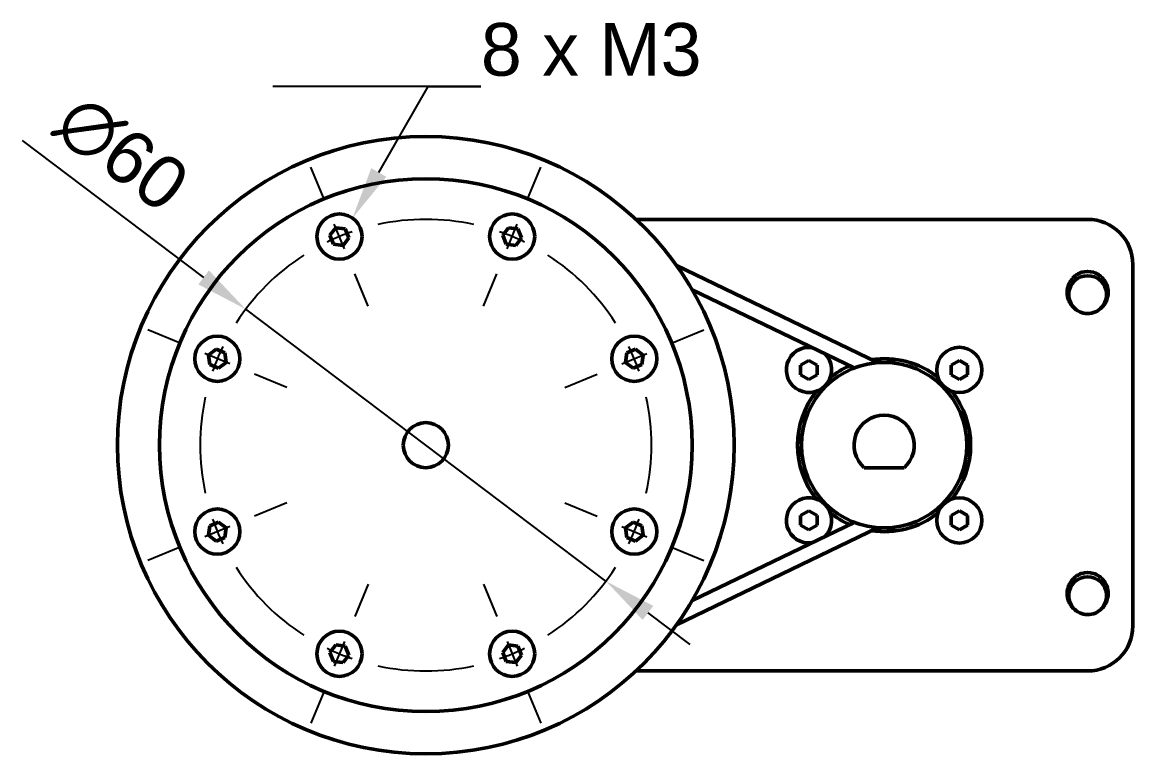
# Model space of a CAD drawing. Header units: millimetres. Extents: x 0 to 594, y 0 to 420.
# Drawn here: x 108.2 to 182.1, y 244.4 to 293 of the extents above; entities that cross this region are included whole.
import ezdxf
from ezdxf import colors
from ezdxf.entities.mleader import LeaderData, LeaderLine
from ezdxf.math import Vec2, Vec3

# ---------------------------------------------------------------- set-up
doc = ezdxf.new("R2010")
doc.units = ezdxf.units.MM
doc.header["$LTSCALE"] = 0.75
doc.linetypes.add('CENTER2', pattern=[28.575, 19.05, -3.175, 3.175, -3.175])
for name, color, linetype, lineweight in [('FD_Dimensions', 7, 'Continuous', 25), ('Leaders', 7, 'Continuous', 25), ('Smart Centers', 7, 'CENTER2', 25), ('Visible', 7, 'Continuous', 50)]:
    doc.layers.add(name, color=color, linetype=linetype, lineweight=lineweight)
doc.styles.get("Standard").update_dxf_attribs({"font": 'arial.ttf'})
doc.dimstyles.new('Dim-ISO-25', dxfattribs={"dimtxt": 3.5, "dimasz": 3.5, "dimexe": 2.1, "dimexo": 2.1, "dimgap": 1.4, "dimtad": 1, "dimzin": 12, "dimdsep": 46, "dimtxsty": 'Standard', "dimcen": 0, "dimazin": 3, "dimtp": 0.1, "dimtm": 0.1, "dimtfac": 0.714286, "dimtmove": 0, "dimatfit": 3, "dimfxl": 1, "dimtzin": 12, "dimarcsym": 0})

# ---------------------------------------------------------------- blocks, each defined once
blk = doc.blocks.new('*U22')
at = {"layer": 'Smart Centers', "color": 0, "ltscale": 0.75, "transparency": 16777216}
for p, q in [((-6.765425, 16.33318), (-7.653669, 18.477591)), ((-3.826834, 9.238795), (-4.715078, 11.383206))]:
    blk.add_line(p, q, dxfattribs=at)
at = {"layer": 'Smart Centers', "color": 0, "linetype": 'Continuous', "ltscale": 0.75, "transparency": 16777216}
blk.add_line((-5.398527, 13.033197), (-6.081976, 14.683189), dxfattribs=at)
blk.add_arc((0, 0), 15, 109.088607, 115.911393, dxfattribs=at)
blk = doc.blocks.new('*U23')
at = {"layer": 'Smart Centers', "color": 0, "ltscale": 0.75, "transparency": 16777216}
for p, q in [((-16.33318, 6.765425), (-18.477591, 7.653669)), ((-9.238795, 3.826834), (-11.383206, 4.715078))]:
    blk.add_line(p, q, dxfattribs=at)
at = {"layer": 'Smart Centers', "color": 0, "linetype": 'Continuous', "ltscale": 0.75, "transparency": 16777216}
blk.add_line((-13.033197, 5.398527), (-14.683189, 6.081976), dxfattribs=at)
blk.add_arc((0, 0), 15, 154.088607, 160.911393, dxfattribs=at)
blk = doc.blocks.new('*U24')
at = {"layer": 'Smart Centers', "color": 0, "ltscale": 0.75, "transparency": 16777216}
for p, q in [((6.765425, 16.33318), (7.653669, 18.477591)), ((3.826834, 9.238795), (4.715078, 11.383206))]:
    blk.add_line(p, q, dxfattribs=at)
at = {"layer": 'Smart Centers', "color": 0, "linetype": 'Continuous', "ltscale": 0.75, "transparency": 16777216}
blk.add_line((5.398527, 13.033197), (6.081976, 14.683189), dxfattribs=at)
blk.add_arc((0, 0), 15, 64.088607, 70.911393, dxfattribs=at)
blk = doc.blocks.new('*U25')
at = {"layer": 'Smart Centers', "color": 0, "ltscale": 0.75, "transparency": 16777216}
for p, q in [((-3.826834, -9.238795), (-4.715078, -11.383206)), ((-6.765425, -16.33318), (-7.653669, -18.477591))]:
    blk.add_line(p, q, dxfattribs=at)
at = {"layer": 'Smart Centers', "color": 0, "linetype": 'Continuous', "ltscale": 0.75, "transparency": 16777216}
blk.add_line((-5.398527, -13.033197), (-6.081976, -14.683189), dxfattribs=at)
blk.add_arc((0, 0), 15, 244.088607, 250.911393, dxfattribs=at)
blk = doc.blocks.new('*U26')
at = {"layer": 'Smart Centers', "color": 0, "ltscale": 0.75, "transparency": 16777216}
for p, q in [((3.826834, -9.238795), (4.715078, -11.383206)), ((6.765425, -16.33318), (7.653669, -18.477591))]:
    blk.add_line(p, q, dxfattribs=at)
at = {"layer": 'Smart Centers', "color": 0, "linetype": 'Continuous', "ltscale": 0.75, "transparency": 16777216}
blk.add_line((5.398527, -13.033197), (6.081976, -14.683189), dxfattribs=at)
blk.add_arc((0, 0), 15, 289.088607, 295.911393, dxfattribs=at)
blk = doc.blocks.new('*U27')
at = {"layer": 'Smart Centers', "color": 0, "ltscale": 0.75, "transparency": 16777216}
for p, q in [((-9.238795, -3.826834), (-11.383206, -4.715078)), ((-16.33318, -6.765425), (-18.477591, -7.653669))]:
    blk.add_line(p, q, dxfattribs=at)
at = {"layer": 'Smart Centers', "color": 0, "linetype": 'Continuous', "ltscale": 0.75, "transparency": 16777216}
blk.add_line((-13.033197, -5.398527), (-14.683189, -6.081976), dxfattribs=at)
blk.add_arc((0, 0), 15, 199.088607, 205.911393, dxfattribs=at)
blk = doc.blocks.new('*U28')
at = {"layer": 'Smart Centers', "color": 0, "ltscale": 0.75, "transparency": 16777216}
for p, q in [((9.238795, -3.826834), (11.383206, -4.715078)), ((16.33318, -6.765425), (18.477591, -7.653669))]:
    blk.add_line(p, q, dxfattribs=at)
at = {"layer": 'Smart Centers', "color": 0, "linetype": 'Continuous', "ltscale": 0.75, "transparency": 16777216}
blk.add_line((13.033197, -5.398527), (14.683189, -6.081976), dxfattribs=at)
blk.add_arc((0, 0), 15, 334.088607, 340.911393, dxfattribs=at)
blk = doc.blocks.new('*U29')
at = {"layer": 'Smart Centers', "color": 0, "ltscale": 0.75, "transparency": 16777216}
for p, q in [((16.33318, 6.765425), (18.477591, 7.653669)), ((9.238795, 3.826834), (11.383206, 4.715078))]:
    blk.add_line(p, q, dxfattribs=at)
at = {"layer": 'Smart Centers', "color": 0, "linetype": 'Continuous', "ltscale": 0.75, "transparency": 16777216}
blk.add_line((13.033197, 5.398527), (14.683189, 6.081976), dxfattribs=at)
blk.add_arc((0, 0), 15, 19.088607, 25.911393, dxfattribs=at)
blk = doc.blocks.new('*U30')
at = {"layer": 'Smart Centers', "color": 0, "ltscale": 0.75, "transparency": 16777216}
for start, end in [(77.74632, 102.25368), (122.74632, 147.25368), (32.74632, 57.25368), (167.74632, 192.25368), (347.74632, 12.25368), (212.74632, 237.25368), (302.74632, 327.25368), (257.74632, 282.25368)]:
    blk.add_arc((0, 0), 15, start, end, dxfattribs=at)
for name in ['*U22', '*U24', '*U23', '*U29', '*U27', '*U28', '*U25', '*U26']:
    blk.add_blockref(name, (0, 0), dxfattribs=at)
blk = doc.blocks.new('*D43')
at = {"layer": 'Defpoints', "color": 0, "transparency": 16777216}
for p in [(123.078113, 273.924595), (147.026595, 255.856108)]:
    blk.add_point(p, dxfattribs=at)
at = {"layer": 'FD_Dimensions', "color": 0, "lineweight": -2, "transparency": 16777216}
for p, q in [((108.222322, 285.132891), (120.284124, 276.032585)), ((147.026595, 255.856108), (123.078113, 273.924595)), ((149.820584, 253.748117), (152.614574, 251.640127))]:
    blk.add_line(p, q, dxfattribs=at)
at = {"layer": 'FD_Dimensions', "color": 0, "transparency": 16777216}
for points in [[(120.635455, 276.49825), (119.932792, 275.56692), (123.078113, 273.924595)], [(150.171916, 254.213782), (149.469252, 253.282453), (147.026595, 255.856108)]]:
    blk.add_solid(points, dxfattribs=at)
at = {"layer": 'FD_Dimensions', "color": 0, "transparency": 16777216, "insert": (114.834662, 284.259005), "char_height": 3.5, "attachment_point": 5, "rotation": 322.96643105}
blk.add_mtext('∅60', dxfattribs=at)

msp = doc.modelspace()

# ---------------------------------------------------------------- linework, layer by layer
at = {"layer": 'Visible', "extrusion": (0, 0, -1)}
for p, q in [((149.0255, 279.8904), (179.0524, 279.8904)), ((128.6824, 278.8314), (129.0691, 279.3353)), ((129.0691, 279.3353), (129.6987, 279.2524)), ((129.6987, 279.2524), (129.9418, 278.6656)), ((140.163, 278.8314), (140.5496, 279.3353)), ((140.5496, 279.3353), (141.1792, 279.2524)), ((141.1792, 279.2524), (141.4223, 278.6656)), ((128.9255, 278.2447), (128.6824, 278.8314)), ((129.9418, 278.6656), (129.5551, 278.1618)), ((140.406, 278.2447), (140.163, 278.8314)), ((141.4223, 278.6656), (141.0356, 278.1618)), ((129.5551, 278.1618), (128.9255, 278.2447)), ((141.0356, 278.1618), (140.406, 278.2447)), ((182.0524, 252.8904), (182.0524, 276.8904)), ((151.7143, 276.8331), (165.0911, 270.3734)), ((163.53, 270.0168), (152.7614, 275.217)), ((120.6074, 270.8736), (121.1113, 271.2603)), ((121.1113, 271.2603), (121.698, 271.0172)), ((121.698, 271.0172), (121.7809, 270.3876)), ((148.3238, 270.3876), (148.4067, 271.0172)), ((148.4067, 271.0172), (148.9934, 271.2603)), ((148.9934, 271.2603), (149.4973, 270.8736)), ((120.6903, 270.244), (120.6074, 270.8736)), ((121.2771, 270.001), (120.6903, 270.244)), ((121.7809, 270.3876), (121.2771, 270.001)), ((148.8277, 270.001), (148.3238, 270.3876)), ((149.4144, 270.244), (148.8277, 270.001)), ((149.4973, 270.8736), (149.4144, 270.244)), ((159.9724, 270.2079), (160.5224, 270.5254)), ((160.5224, 270.5254), (161.0724, 270.2079)), ((169.9724, 270.2079), (170.5224, 270.5254)), ((170.5224, 270.5254), (171.0724, 270.2079)), ((159.9724, 269.5728), (159.9724, 270.2079)), ((160.5224, 269.2553), (159.9724, 269.5728)), ((161.0724, 269.5728), (160.5224, 269.2553)), ((161.0724, 270.2079), (161.0724, 269.5728)), ((169.9724, 269.5728), (169.9724, 270.2079)), ((170.5224, 269.2553), (169.9724, 269.5728)), ((171.0724, 269.5728), (170.5224, 269.2553)), ((171.0724, 270.2079), (171.0724, 269.5728)), ((164.1995, 263.3904), (166.8452, 263.3904)), ((159.9724, 260.2079), (160.5224, 260.5254)), ((159.9724, 259.5728), (159.9724, 260.2079)), ((160.5224, 260.5254), (161.0724, 260.2079)), ((161.0724, 260.2079), (161.0724, 259.5728)), ((169.9724, 260.2079), (170.5224, 260.5254)), ((169.9724, 259.5728), (169.9724, 260.2079)), ((170.5224, 260.5254), (171.0724, 260.2079)), ((171.0724, 260.2079), (171.0724, 259.5728)), ((120.6074, 258.9071), (120.6903, 259.5367)), ((120.6903, 259.5367), (121.2771, 259.7798)), ((121.2771, 259.7798), (121.7809, 259.3931)), ((121.7809, 259.3931), (121.698, 258.7635)), ((148.3238, 259.3931), (148.8277, 259.7798)), ((148.4067, 258.7635), (148.3238, 259.3931)), ((148.8277, 259.7798), (149.4144, 259.5367)), ((149.4144, 259.5367), (149.4973, 258.9071)), ((165.0911, 259.4073), (151.7143, 252.9476)), ((152.7614, 254.5637), (163.53, 259.7639)), ((160.5224, 259.2553), (159.9724, 259.5728)), ((161.0724, 259.5728), (160.5224, 259.2553)), ((170.5224, 259.2553), (169.9724, 259.5728)), ((171.0724, 259.5728), (170.5224, 259.2553)), ((121.1113, 258.5204), (120.6074, 258.9071)), ((121.698, 258.7635), (121.1113, 258.5204)), ((148.9934, 258.5204), (148.4067, 258.7635)), ((149.4973, 258.9071), (148.9934, 258.5204)), ((128.6824, 251.1151), (129.0691, 251.6189)), ((128.9255, 250.5283), (128.6824, 251.1151)), ((129.0691, 251.6189), (129.6987, 251.536)), ((129.6987, 251.536), (129.9418, 250.9493)), ((140.163, 251.1151), (140.5496, 251.6189)), ((140.406, 250.5283), (140.163, 251.1151)), ((140.5496, 251.6189), (141.1792, 251.536)), ((141.1792, 251.536), (141.4223, 250.9493)), ((129.5551, 250.4454), (128.9255, 250.5283)), ((129.9418, 250.9493), (129.5551, 250.4454)), ((141.0356, 250.4454), (140.406, 250.5283)), ((141.4223, 250.9493), (141.0356, 250.4454)), ((149.0255, 249.8904), (179.0524, 249.8904))]:
    msp.add_line(p, q, dxfattribs=at)
at = {"layer": 'Visible'}
for centre, radius in [((135.0524, 264.8904), 20.5), ((135.0524, 264.8904), 17.7015), ((129.3121, 278.7485), 1.5), ((140.7926, 278.7485), 1.5), ((121.1942, 270.6306), 1.5), ((148.9105, 270.6306), 1.5), ((170.5224, 269.8904), 1.5), ((170.5224, 259.8904), 1.5), ((121.1942, 259.1501), 1.5), ((148.9105, 259.1501), 1.5), ((129.3121, 251.0322), 1.5), ((140.7926, 251.0322), 1.5)]:
    msp.add_circle(centre, radius, dxfattribs=at)
at = {"layer": 'Visible', "extrusion": (0, 0, -1)}
for centre, radius in [((-165.5224, 264.8904), 5.5), ((-135.0524, 264.8904), 1.5)]:
    msp.add_circle(centre, radius, dxfattribs=at)
for centre, radius, start, end in [((-179.0524, 276.8904), 3, 90, 180), ((-179.0524, 274.8904), 1.2588, 319.470011, 220.525868), ((-179.0524, 274.8904), 1.5368, 75.017464, 104.967559), ((-179.0524, 274.8904), 1.2588, 221.447792, 319.470011), ((-165.5224, 271.8904), 1.5, 270, 299.994726), ((-165.5224, 271.8904), 1.5, 240.005274, 270), ((-158.5224, 264.8904), 1.5, 150.005274, 180), ((-172.5224, 264.8904), 1.5, 0, 29.994726), ((-158.5224, 264.8904), 1.5, 180, 209.994726), ((-172.5224, 264.8904), 1.5, 330.005274, 0), ((-165.5224, 257.8904), 1.5, 60.005274, 90), ((-165.5224, 257.8904), 1.5, 90, 119.994726), ((-179.0524, 254.8904), 1.2588, 319.470011, 220.525867), ((-179.0524, 254.8904), 1.5368, 75.017463, 104.967559), ((-179.0524, 254.8904), 1.2588, 221.447797, 319.470011), ((-179.0524, 252.8904), 3, 180, 270)]:
    msp.add_arc(centre, radius, start, end, dxfattribs=at)
at = {"layer": 'Visible'}
for centre, radius, start, end in [((160.5224, 269.8904), 1.5, 82.810558, 45.637439), ((165.5224, 264.8904), 5.75, 51.387371, 98.525152), ((165.5224, 264.8904), 5.75, 113.518292, 128.612629), ((165.5224, 264.8904), 5.75, 141.387371, 218.612629), ((165.5224, 264.8904), 5.75, 321.387371, 38.612629), ((165.5224, 264.8904), 2, 311.409622, 228.590378), ((160.5224, 259.8904), 1.5, 314.362561, 277.189442), ((165.5224, 264.8904), 5.75, 231.387371, 246.481708), ((165.5224, 264.8904), 5.75, 261.474848, 308.612629)]:
    msp.add_arc(centre, radius, start, end, dxfattribs=at)
for points, knots in [([(178.0956, 274.0724), (178.0648, 274.1013), (178.0357, 274.1318), (178.0083, 274.1637), (177.9801, 274.1965), (177.9537, 274.2307), (177.9291, 274.2662), (177.9037, 274.3029), (177.8801, 274.3409), (177.8585, 274.3802), (177.8491, 274.3974), (177.84, 274.4147), (177.8313, 274.4324), (177.8266, 274.442), (177.8219, 274.4517), (177.8174, 274.4615), (177.813, 274.4708), (177.8088, 274.4801), (177.8047, 274.4895), (177.7864, 274.5313), (177.7703, 274.5739), (177.7563, 274.6172), (177.742, 274.6612), (177.73, 274.7058), (177.7202, 274.7509), (177.7106, 274.7952), (177.7032, 274.84), (177.698, 274.8851), (177.6959, 274.9029), (177.6942, 274.9208), (177.6928, 274.9388), (177.692, 274.9494), (177.6913, 274.96), (177.6908, 274.9707), (177.6904, 274.9777), (177.6901, 274.9848), (177.6898, 274.9918), (177.6881, 275.0394), (177.6888, 275.0869), (177.6921, 275.1342), (177.6953, 275.1813), (177.7011, 275.2281), (177.7095, 275.2744), (177.7105, 275.2797), (177.7114, 275.285), (177.7125, 275.2902), (177.7212, 275.3355), (177.7325, 275.3803), (177.746, 275.4245), (177.7514, 275.442), (177.7571, 275.4593), (177.7632, 275.4766), (177.7658, 275.4841), (177.7685, 275.4916), (177.7713, 275.499), (177.7735, 275.505), (177.7758, 275.5109), (177.7781, 275.5168), (177.7949, 275.5604), (177.814, 275.603), (177.8351, 275.6447), (177.857, 275.6879), (177.881, 275.73), (177.9071, 275.771), (177.9335, 275.8124), (177.962, 275.8525), (177.9924, 275.8913), (178.0137, 275.9186), (178.036, 275.9452), (178.0593, 275.971), (178.0649, 275.9774), (178.0707, 275.9836), (178.0765, 275.9899), (178.1403, 276.0586), (178.2102, 276.1214), (178.2853, 276.1773), (178.298, 276.1868), (178.311, 276.1961), (178.324, 276.2051), (178.3324, 276.211), (178.3408, 276.2167), (178.3492, 276.2223), (178.4354, 276.2798), (178.5271, 276.328), (178.6231, 276.3657), (178.6334, 276.3698), (178.6438, 276.3737), (178.6546, 276.3762)], [0, 0, 0, 0, 0.02536213, 0.02536213, 0.02536213, 0.05139602, 0.05139602, 0.05139602, 0.07832359, 0.07832359, 0.07832359, 0.0901044, 0.0901044, 0.0901044, 0.09655134, 0.09655134, 0.09655134, 0.10269967, 0.10269967, 0.10269967, 0.13000303, 0.13000303, 0.13000303, 0.15775793, 0.15775793, 0.15775793, 0.18502259, 0.18502259, 0.18502259, 0.19582502, 0.19582502, 0.19582502, 0.20222675, 0.20222675, 0.20222675, 0.20646458, 0.20646458, 0.20646458, 0.23506696, 0.23506696, 0.23506696, 0.26357273, 0.26357273, 0.26357273, 0.26681658, 0.26681658, 0.26681658, 0.29472473, 0.29472473, 0.29472473, 0.3057209, 0.3057209, 0.3057209, 0.31051108, 0.31051108, 0.31051108, 0.31432119, 0.31432119, 0.31432119, 0.34237724, 0.34237724, 0.34237724, 0.37148737, 0.37148737, 0.37148737, 0.40093454, 0.40093454, 0.40093454, 0.42163088, 0.42163088, 0.42163088, 0.4266939, 0.4266939, 0.4266939, 0.48258434, 0.48258434, 0.48258434, 0.49208493, 0.49208493, 0.49208493, 0.49816866, 0.49816866, 0.49816866, 0.56010813, 0.56010813, 0.56010813, 0.56677284, 0.56677284, 0.56677284, 0.56677284]), ([(179.4493, 276.375), (179.4958, 276.3579), (179.5413, 276.3385), (179.5856, 276.3169), (179.6312, 276.2947), (179.6756, 276.2701), (179.7186, 276.2434), (179.7598, 276.2177), (179.7999, 276.1901), (179.8385, 276.1606), (179.8725, 276.1346), (179.9055, 276.1072), (179.9373, 276.0784), (179.944, 276.0723), (179.9507, 276.0662), (179.9572, 276.06), (179.9935, 276.0261), (180.0279, 275.9904), (180.0606, 275.9533), (180.0928, 275.9166), (180.1232, 275.8784), (180.1517, 275.8389), (180.1799, 275.7998), (180.2061, 275.7595), (180.2303, 275.718), (180.2406, 275.7002), (180.2506, 275.6821), (180.2602, 275.6639), (180.2668, 275.6514), (180.2732, 275.6387), (180.2794, 275.626), (180.2825, 275.6196), (180.2856, 275.6132), (180.2886, 275.6068), (180.3085, 275.5644), (180.3263, 275.5211), (180.3417, 275.4772), (180.357, 275.4334), (180.3701, 275.3889), (180.3807, 275.3438), (180.3825, 275.3362), (180.3843, 275.3284), (180.386, 275.3207), (180.396, 275.2741), (180.4035, 275.227), (180.4084, 275.1793), (180.41, 275.1635), (180.4113, 275.1476), (180.4124, 275.1316), (180.413, 275.1224), (180.4135, 275.1132), (180.414, 275.104), (180.4142, 275.0978), (180.4145, 275.0915), (180.4147, 275.0853), (180.4162, 275.0386), (180.4153, 274.992), (180.412, 274.9454), (180.4088, 274.8989), (180.4032, 274.8526), (180.3953, 274.8066), (180.3875, 274.7612), (180.3775, 274.7161), (180.3652, 274.6716), (180.3605, 274.6543), (180.3554, 274.637), (180.35, 274.6199), (180.3468, 274.6098), (180.3435, 274.5998), (180.3401, 274.5899), (180.3376, 274.5825), (180.335, 274.5752), (180.3324, 274.5679), (180.3162, 274.5229), (180.2977, 274.479), (180.2769, 274.4362), (180.2614, 274.4041), (180.2446, 274.3726), (180.2265, 274.3419), (180.2209, 274.3325), (180.2153, 274.3231), (180.2095, 274.3138), (180.204, 274.305), (180.1984, 274.2962), (180.1926, 274.2876), (180.169, 274.2517), (180.1437, 274.2171), (180.1166, 274.184), (180.0897, 274.1512), (180.0612, 274.1199), (180.0309, 274.0901), (180.0243, 274.0837), (180.0177, 274.0773), (180.01, 274.0717)], [0, 0, 0, 0, 0.02972307, 0.02972307, 0.02972307, 0.06026504, 0.06026504, 0.06026504, 0.08951954, 0.08951954, 0.08951954, 0.11525527, 0.11525527, 0.11525527, 0.12066067, 0.12066067, 0.12066067, 0.15042345, 0.15042345, 0.15042345, 0.17983619, 0.17983619, 0.17983619, 0.20886792, 0.20886792, 0.20886792, 0.22130602, 0.22130602, 0.22130602, 0.22986878, 0.22986878, 0.22986878, 0.23414163, 0.23414163, 0.23414163, 0.26244185, 0.26244185, 0.26244185, 0.29059829, 0.29059829, 0.29059829, 0.29540536, 0.29540536, 0.29540536, 0.32435701, 0.32435701, 0.32435701, 0.33400257, 0.33400257, 0.33400257, 0.33956153, 0.33956153, 0.33956153, 0.3433296, 0.3433296, 0.3433296, 0.37144802, 0.37144802, 0.37144802, 0.39956644, 0.39956644, 0.39956644, 0.42731513, 0.42731513, 0.42731513, 0.43810499, 0.43810499, 0.43810499, 0.44442527, 0.44442527, 0.44442527, 0.44908999, 0.44908999, 0.44908999, 0.47773377, 0.47773377, 0.47773377, 0.4992166, 0.4992166, 0.4992166, 0.50581437, 0.50581437, 0.50581437, 0.51208094, 0.51208094, 0.51208094, 0.53799909, 0.53799909, 0.53799909, 0.5636651, 0.5636651, 0.5636651, 0.56924861, 0.56924861, 0.56924861, 0.56924861]), ([(178.0956, 254.0724), (178.0647, 254.1014), (178.0355, 254.132), (178.008, 254.1641), (177.9794, 254.1973), (177.9527, 254.2321), (177.9277, 254.2682), (177.9028, 254.3043), (177.8797, 254.3417), (177.8585, 254.3802), (177.8491, 254.3974), (177.84, 254.4147), (177.8313, 254.4324), (177.8266, 254.442), (177.8219, 254.4517), (177.8174, 254.4615), (177.813, 254.4708), (177.8088, 254.4801), (177.8047, 254.4895), (177.7864, 254.5313), (177.7703, 254.5739), (177.7563, 254.6172), (177.742, 254.6612), (177.73, 254.7058), (177.7202, 254.7509), (177.7106, 254.7952), (177.7032, 254.84), (177.698, 254.8851), (177.6959, 254.9029), (177.6942, 254.9208), (177.6928, 254.9388), (177.692, 254.9494), (177.6913, 254.96), (177.6908, 254.9707), (177.6904, 254.9777), (177.6901, 254.9848), (177.6898, 254.9918), (177.6881, 255.0394), (177.6888, 255.0869), (177.6921, 255.1342), (177.6953, 255.1813), (177.7011, 255.2281), (177.7095, 255.2744), (177.7105, 255.2797), (177.7114, 255.285), (177.7125, 255.2902), (177.7212, 255.3355), (177.7325, 255.3803), (177.746, 255.4245), (177.7514, 255.442), (177.7571, 255.4593), (177.7632, 255.4766), (177.7658, 255.4841), (177.7685, 255.4916), (177.7713, 255.499), (177.7735, 255.505), (177.7758, 255.5109), (177.7781, 255.5168), (177.7949, 255.5604), (177.814, 255.603), (177.8351, 255.6447), (177.857, 255.6879), (177.881, 255.73), (177.9071, 255.771), (177.9335, 255.8124), (177.962, 255.8525), (177.9924, 255.8913), (178.0137, 255.9186), (178.036, 255.9452), (178.0593, 255.971), (178.0649, 255.9774), (178.0707, 255.9836), (178.0765, 255.9899), (178.1403, 256.0586), (178.2102, 256.1214), (178.2853, 256.1773), (178.298, 256.1868), (178.311, 256.1961), (178.324, 256.2051), (178.3324, 256.211), (178.3408, 256.2167), (178.3492, 256.2223), (178.4354, 256.2798), (178.5271, 256.328), (178.6231, 256.3657), (178.6334, 256.3698), (178.6438, 256.3737), (178.6546, 256.3762)], [0, 0, 0, 0, 0.02544673, 0.02544673, 0.02544673, 0.05188515, 0.05188515, 0.05188515, 0.07832357, 0.07832357, 0.07832357, 0.09010438, 0.09010438, 0.09010438, 0.09655133, 0.09655133, 0.09655133, 0.10269967, 0.10269967, 0.10269967, 0.13000303, 0.13000303, 0.13000303, 0.15775792, 0.15775792, 0.15775792, 0.18502258, 0.18502258, 0.18502258, 0.19582501, 0.19582501, 0.19582501, 0.20222675, 0.20222675, 0.20222675, 0.20646458, 0.20646458, 0.20646458, 0.23506696, 0.23506696, 0.23506696, 0.26357273, 0.26357273, 0.26357273, 0.26681658, 0.26681658, 0.26681658, 0.29472473, 0.29472473, 0.29472473, 0.30572091, 0.30572091, 0.30572091, 0.31051114, 0.31051114, 0.31051114, 0.31432125, 0.31432125, 0.31432125, 0.3423773, 0.3423773, 0.3423773, 0.37148744, 0.37148744, 0.37148744, 0.40093461, 0.40093461, 0.40093461, 0.42163104, 0.42163104, 0.42163104, 0.4266939, 0.4266939, 0.4266939, 0.48258434, 0.48258434, 0.48258434, 0.49208492, 0.49208492, 0.49208492, 0.49816866, 0.49816866, 0.49816866, 0.56010813, 0.56010813, 0.56010813, 0.56677284, 0.56677284, 0.56677284, 0.56677284]), ([(179.4493, 256.375), (179.4958, 256.3579), (179.5413, 256.3385), (179.5856, 256.3169), (179.6311, 256.2948), (179.6753, 256.2703), (179.7182, 256.2436), (179.7612, 256.2169), (179.8029, 256.188), (179.8431, 256.1571), (179.8755, 256.1322), (179.9069, 256.1059), (179.9373, 256.0784), (179.944, 256.0723), (179.9507, 256.0662), (179.9572, 256.06), (179.9935, 256.0261), (180.0279, 255.9904), (180.0606, 255.9533), (180.093, 255.9164), (180.1236, 255.8779), (180.1523, 255.8381), (180.1802, 255.7993), (180.2062, 255.7592), (180.2303, 255.718), (180.2406, 255.7002), (180.2506, 255.6821), (180.2602, 255.6639), (180.2668, 255.6514), (180.2732, 255.6387), (180.2794, 255.626), (180.2825, 255.6196), (180.2856, 255.6132), (180.2886, 255.6068), (180.3087, 255.564), (180.3266, 255.5204), (180.3421, 255.476), (180.3573, 255.4326), (180.3702, 255.3885), (180.3807, 255.3438), (180.3825, 255.3362), (180.3843, 255.3284), (180.386, 255.3207), (180.396, 255.2741), (180.4035, 255.227), (180.4084, 255.1793), (180.41, 255.1635), (180.4113, 255.1476), (180.4124, 255.1316), (180.413, 255.1224), (180.4135, 255.1132), (180.414, 255.104), (180.4142, 255.0978), (180.4145, 255.0915), (180.4147, 255.0853), (180.4162, 255.0387), (180.4153, 254.992), (180.412, 254.9456), (180.4088, 254.899), (180.4032, 254.8526), (180.3953, 254.8066), (180.3875, 254.7612), (180.3775, 254.7161), (180.3652, 254.6716), (180.3605, 254.6543), (180.3554, 254.637), (180.35, 254.6199), (180.3468, 254.6098), (180.3435, 254.5998), (180.3401, 254.5899), (180.3376, 254.5825), (180.335, 254.5752), (180.3324, 254.5679), (180.3162, 254.523), (180.2977, 254.479), (180.2769, 254.4362), (180.2614, 254.4041), (180.2446, 254.3726), (180.2265, 254.3419), (180.2209, 254.3325), (180.2153, 254.3231), (180.2095, 254.3138), (180.204, 254.305), (180.1984, 254.2963), (180.1926, 254.2876), (180.169, 254.2517), (180.1437, 254.2171), (180.1166, 254.184), (180.0897, 254.1512), (180.0612, 254.1199), (180.0309, 254.0901), (180.0243, 254.0837), (180.0177, 254.0773), (180.01, 254.0717)], [0, 0, 0, 0, 0.02972306, 0.02972306, 0.02972306, 0.06017712, 0.06017712, 0.06017712, 0.09066698, 0.09066698, 0.09066698, 0.11525526, 0.11525526, 0.11525526, 0.12066067, 0.12066067, 0.12066067, 0.15042345, 0.15042345, 0.15042345, 0.18002211, 0.18002211, 0.18002211, 0.20886792, 0.20886792, 0.20886792, 0.22130602, 0.22130602, 0.22130602, 0.22986878, 0.22986878, 0.22986878, 0.23414164, 0.23414164, 0.23414164, 0.26268535, 0.26268535, 0.26268535, 0.2905983, 0.2905983, 0.2905983, 0.29540536, 0.29540536, 0.29540536, 0.32435701, 0.32435701, 0.32435701, 0.33400257, 0.33400257, 0.33400257, 0.33956153, 0.33956153, 0.33956153, 0.3433296, 0.3433296, 0.3433296, 0.37142021, 0.37142021, 0.37142021, 0.39956644, 0.39956644, 0.39956644, 0.42731514, 0.42731514, 0.42731514, 0.438105, 0.438105, 0.438105, 0.44442443, 0.44442443, 0.44442443, 0.4490894, 0.4490894, 0.4490894, 0.47773333, 0.47773333, 0.47773333, 0.49921627, 0.49921627, 0.49921627, 0.50581229, 0.50581229, 0.50581229, 0.51208024, 0.51208024, 0.51208024, 0.53799841, 0.53799841, 0.53799841, 0.5636651, 0.5636651, 0.5636651, 0.56924861, 0.56924861, 0.56924861, 0.56924861])]:
    msp.add_open_spline(points, degree=3, knots=knots, dxfattribs=at)
for points in [[(179.9959, 274.0571), (179.9969, 274.0584), (179.998, 274.0596), (179.9991, 274.0608)], [(179.9991, 274.0608), (180.0025, 274.0646), (180.0058, 274.0685), (180.01, 274.0717)], [(179.9959, 254.0571), (179.9969, 254.0584), (179.998, 254.0596), (179.9991, 254.0608)], [(179.9991, 254.0608), (180.0025, 254.0646), (180.0058, 254.0685), (180.01, 254.0717)]]:
    msp.add_open_spline(points, degree=3, dxfattribs=at)

# ---------------------------------------------------------------- block references
at = {"layer": 'Smart Centers', "ltscale": 0.75}
msp.add_blockref('*U30', (135.0524, 264.8904), dxfattribs=at)

# ---------------------------------------------------------------- dimensions: what is measured, and where the dimension line sits
at = {"layer": 'FD_Dimensions'}
dim = msp.add_diameter_dim_2p(p1=(147.0266, 255.8561), p2=(123.0781, 273.9246), dimstyle='Dim-ISO-25', override={"dimlfac": 2, "dimclrd": 0, "dimclre": 0}, dxfattribs=at)
dim.commit()
dim.dimension.update_dxf_attribs({"geometry": '*D43', "text_midpoint": (112.8562, 281.6367), "dimtype": 163})

# ---------------------------------------------------------------- leaders
at = {"layer": 'Leaders'}
ml = msp.add_multileader_mtext('Standard', dxfattribs=at)
ml.set_content('8 x M3', color=256)
ml.set_leader_properties()
ml.build(insert=Vec2(0, 0))
ml.multileader.update_dxf_attribs({"text_left_attachment_type": 5, "text_right_attachment_type": 5, "dogleg_length": 3.5, "arrow_head_size": 3.5})
ctx = ml.context
ctx.base_point, ctx.char_height, ctx.arrow_head_size, ctx.landing_gap_size, ctx.plane_origin = Vec3(138.714, 288.7188), 3.5, 3.5, 0, Vec3(130.1788, 279.9728)
ctx.left_attachment, ctx.right_attachment = 5, 5
notes = []
notes.append((ctx, [(0, (1, 1, 0), (135.214, 288.7188), (1, 0), 3.5, [(0, [(130.1788, 279.9728)], 0, [])])]))
ctx.mtext.insert, ctx.mtext.flow_direction = Vec3(138.714, 292.9331), 5
for ctx, leaders in notes:
    for number, flags, end, landing, length, lines in leaders:
        leader = LeaderData()
        leader.index, (leader.has_last_leader_line, leader.has_dogleg_vector, leader.attachment_direction) = number, flags
        leader.last_leader_point, leader.dogleg_vector, leader.dogleg_length = Vec3(end), Vec3(landing), length
        for number, points, colour, breaks in lines:
            line = LeaderLine()
            line.index, line.vertices, line.color, line.breaks = number, Vec3.list(points), colors.encode_raw_color(colour), breaks
            leader.lines.append(line)
        ctx.leaders.append(leader)

doc.saveas('drawing.dxf')
